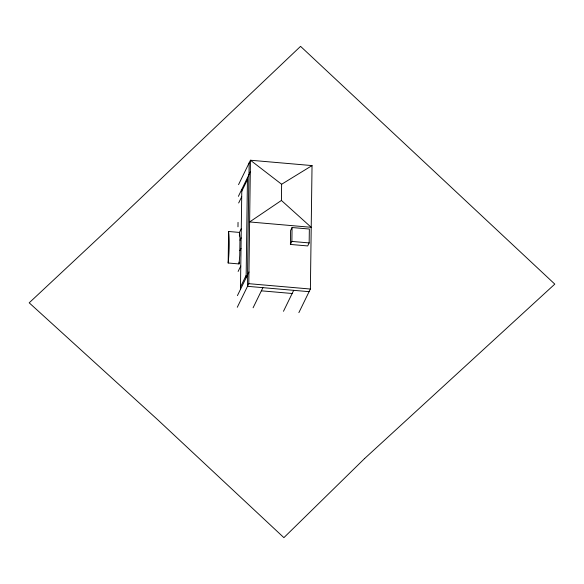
<?xml version="1.0" encoding="UTF-8"?>
<svg xmlns="http://www.w3.org/2000/svg" width="584" height="584" viewBox="0 0 584 584"><rect width="100%" height="100%" fill="white"/><g stroke="black" fill="none" stroke-linecap="round" stroke-linejoin="round"><path stroke-width="0.88" d="M239.403 236.031L239.447 232.425A35.58 5.979 -85 0 1 239.966 238.783L239.747 255.055A35.58 5.979 -85 0 1 239.024 263.946L228.169 262.997L228.585 231.483L239.447 232.425L241.272 228.68M237.98 226.811L238.038 222.38M239.024 263.946L239.053 262.143M240.462 289.394L241.798 189.355M246.127 277.78L247.463 177.74M247.543 274.882L248.879 174.842M247.667 274.619L247.506 286.321L309.097 291.671M249.003 174.579L249.164 162.878M237.286 307.286L248.799 283.678L250.448 160.235L312.038 165.586L310.389 289.029L298.869 312.637M281.415 200.458L249.623 221.957L311.214 227.307L281.415 200.458L281.627 184.259L250.448 160.235L238.542 184.646M290.409 244.441L290.591 230.549L292.066 227.526L309.352 229.03L309.162 242.922L307.695 245.937L290.409 244.441L291.876 241.418L292.066 227.526M238.389 196.348L250.295 171.937M241.776 191.245L247.441 179.631M238.666 202.984L241.703 196.764M240.009 240.199L241.148 237.863M239.958 250.602L241.009 248.441M238.119 271.465L240.776 266.019M240.491 286.985L246.156 275.378M237.425 295.613L248.959 271.976M253.091 307.79L262.909 287.664M283.481 311.287L293.701 290.336M281.627 184.259L312.038 165.586M291.876 241.418L309.162 242.922M248.799 283.678L310.389 289.029M261.362 290.825L292.161 293.497M228.585 231.483A35.58 5.979 -85 0 1 229.147 248.324L229.037 251.193A35.58 5.979 -85 0 1 228.169 262.997M364.664 458.484L283.897 537.645L157.716 419.75L29.2 302.826L111.792 225.592L300.563 46.355L554.8 284.116L364.664 458.484"/></g></svg>
